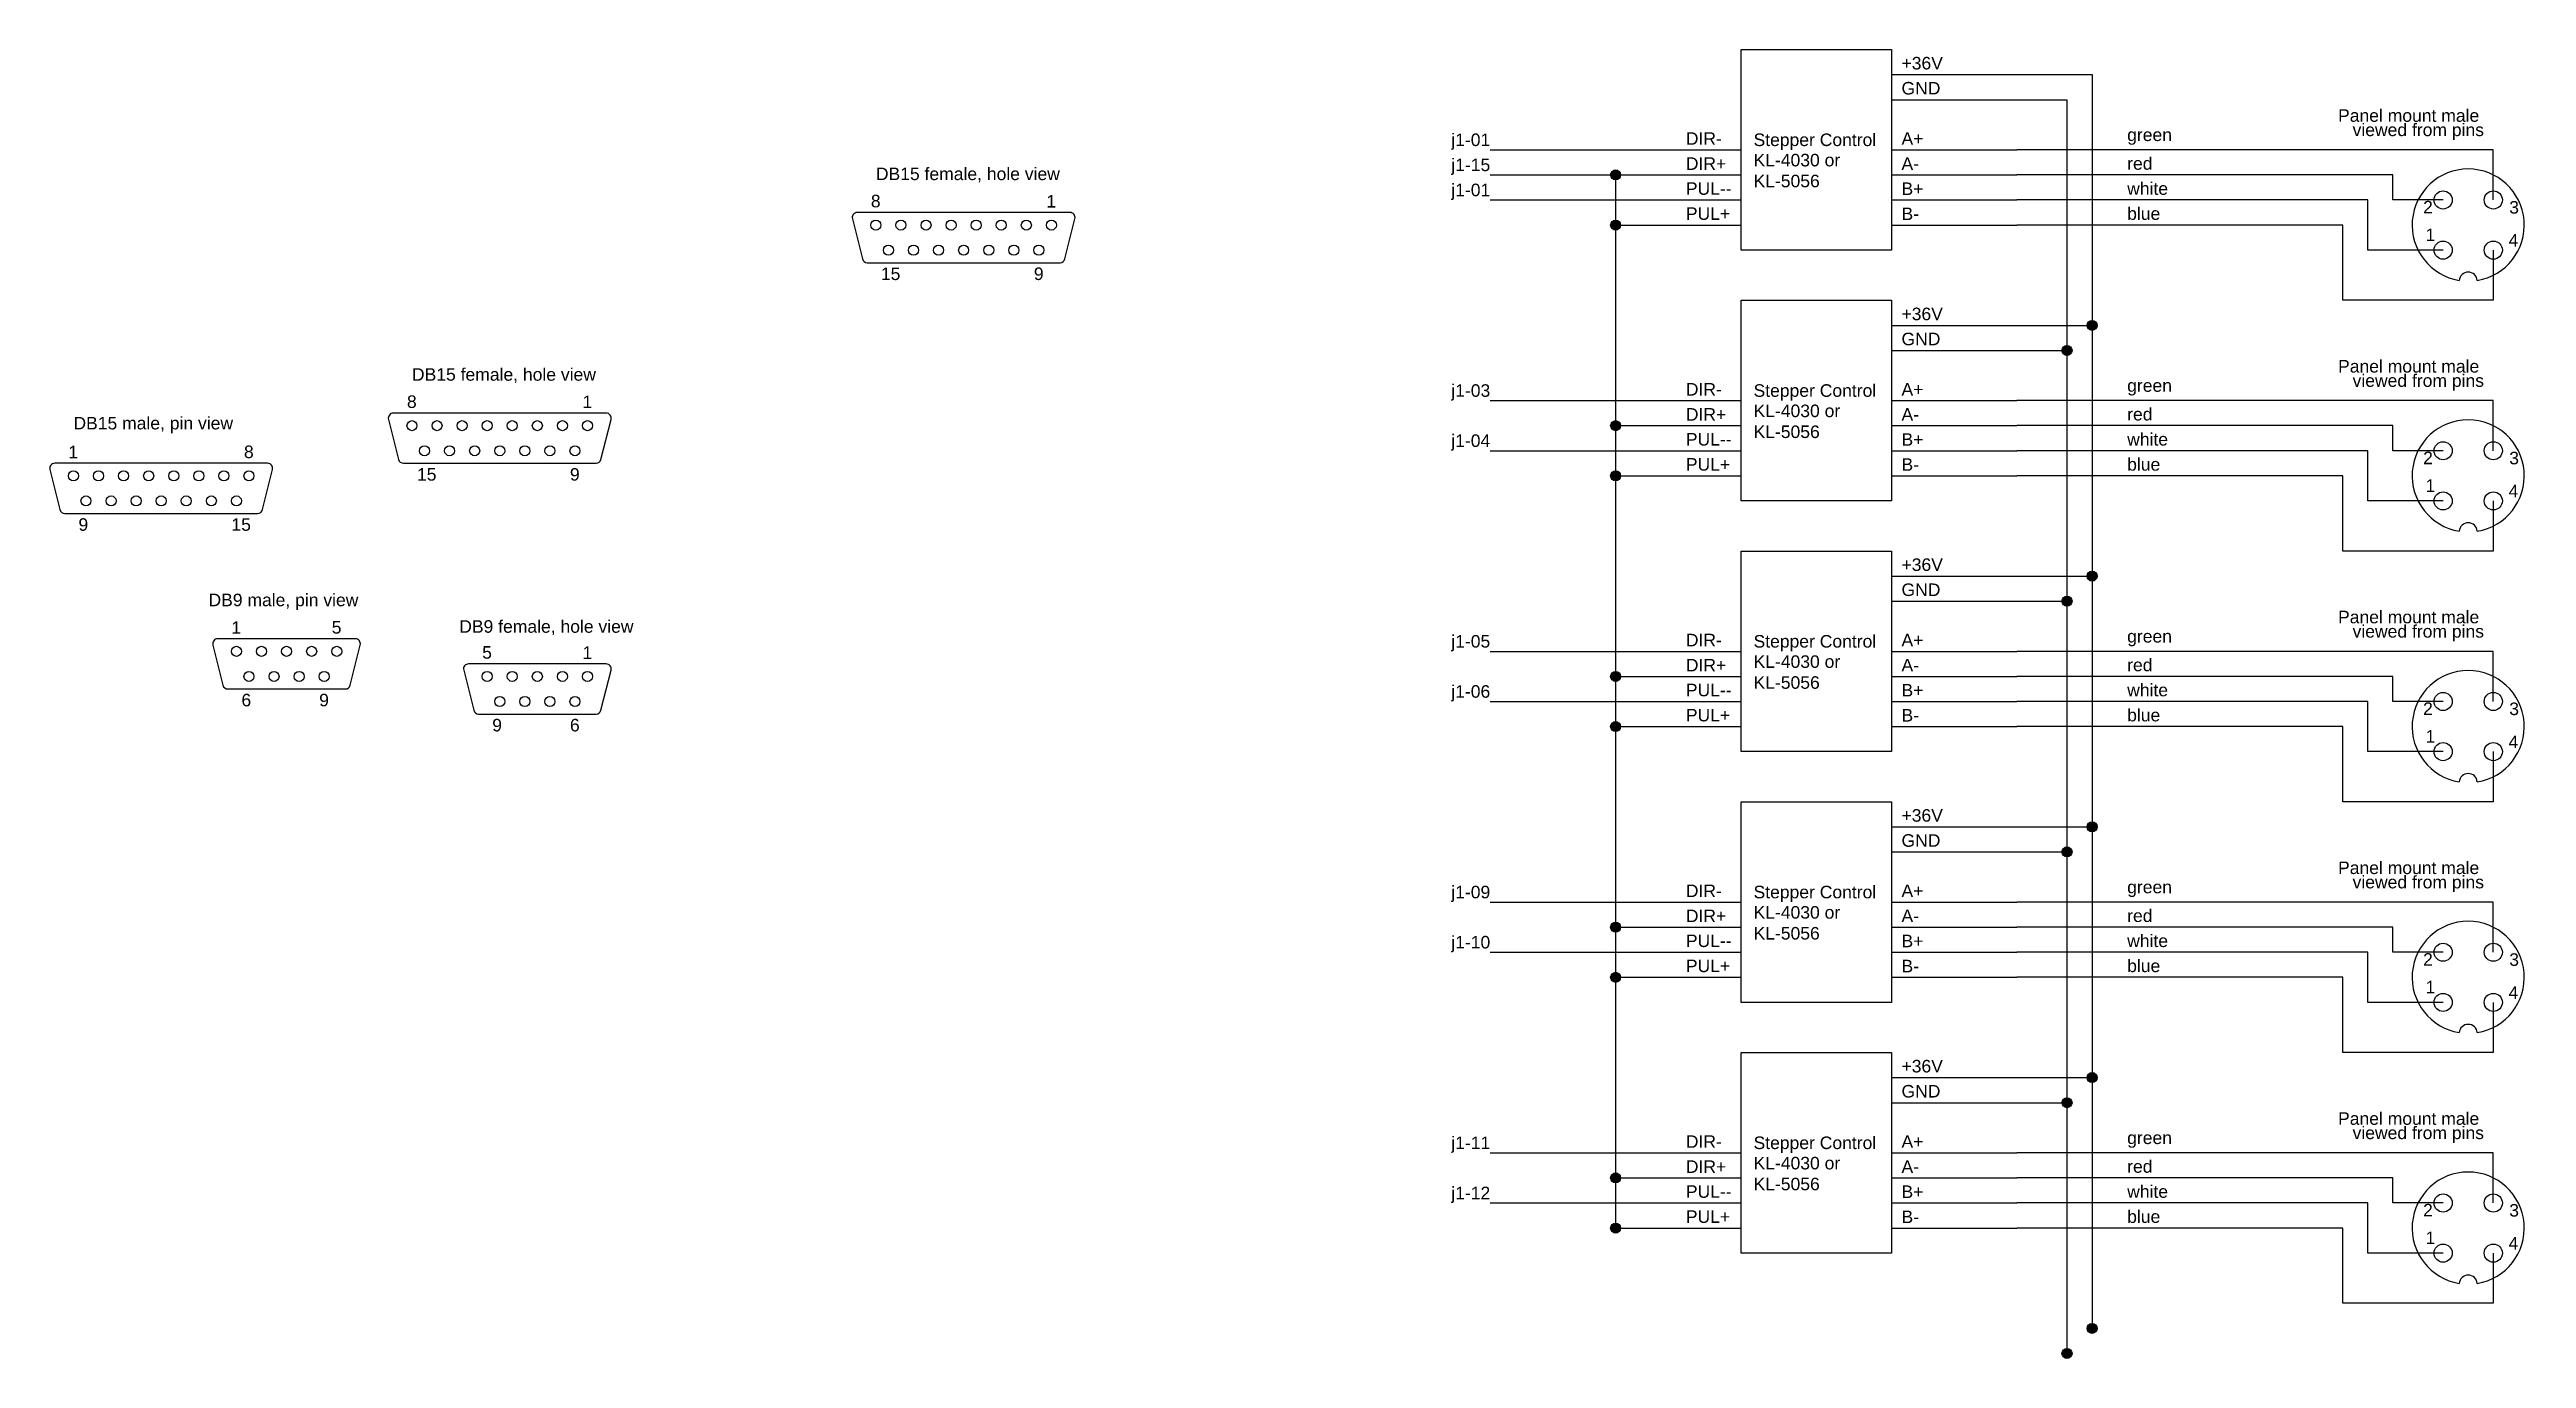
# Model space of a CAD drawing. Header units: inches. Extents: x 0.07 to 9.94, y 1.39 to 6.61.
import ezdxf

# ---------------------------------------------------------------- set-up
doc = ezdxf.new("R2010")
doc.units = ezdxf.units.IN
doc.header["$MEASUREMENT"] = 0
doc.layers.get('0').update_dxf_attribs({"lineweight": 25, "true_color": 0xffffff})
doc.styles.add('textstyle11', font='')
doc.styles.add('textstyle12', font='')
doc.styles.add('textstyle13', font='')
doc.styles.add('textstyle14', font='')
doc.styles.add('textstyle15', font='')
doc.styles.add('textstyle16', font='')
doc.styles.add('textstyle17', font='')
doc.styles.add('textstyle18', font='')
doc.styles.add('textstyle19', font='')
doc.styles.add('textstyle20', font='')
doc.styles.add('textstyle21', font='')
doc.styles.add('textstyle22', font='')
doc.styles.add('textstyle23', font='')
doc.styles.add('textstyle24', font='')
doc.styles.add('textstyle25', font='')
doc.styles.add('textstyle26', font='')
doc.styles.add('textstyle27', font='')
doc.styles.add('textstyle28', font='')
doc.styles.add('textstyle29', font='')
doc.styles.add('textstyle30', font='')
doc.styles.add('textstyle31', font='')
doc.styles.add('textstyle32', font='')
doc.styles.add('textstyle33', font='')
doc.styles.add('textstyle34', font='')
doc.styles.add('textstyle35', font='')
doc.styles.add('textstyle36', font='')
doc.styles.add('textstyle37', font='')
doc.styles.add('textstyle38', font='')
doc.styles.add('textstyle39', font='')
doc.styles.add('textstyle40', font='')
doc.styles.add('textstyle41', font='')
doc.styles.add('textstyle42', font='')
doc.styles.add('textstyle43', font='')
doc.styles.add('textstyle44', font='')
doc.styles.add('textstyle45', font='')
doc.styles.add('textstyle46', font='')
doc.styles.add('textstyle47', font='')
doc.styles.add('textstyle48', font='')
doc.styles.add('textstyle49', font='')
doc.styles.add('textstyle50', font='')
doc.styles.add('textstyle51', font='')
doc.styles.add('textstyle52', font='')
doc.styles.add('textstyle53', font='')
doc.styles.add('textstyle54', font='')
doc.styles.add('textstyle55', font='')
doc.styles.add('textstyle56', font='')
doc.styles.add('textstyle57', font='')
doc.styles.add('textstyle58', font='')
doc.styles.add('textstyle59', font='')
doc.styles.add('textstyle60', font='')
doc.styles.add('textstyle61', font='')
doc.styles.add('textstyle62', font='')
doc.styles.add('textstyle63', font='')
doc.styles.add('textstyle64', font='')
doc.styles.add('textstyle65', font='')
doc.styles.add('textstyle66', font='')
doc.styles.add('textstyle67', font='')
doc.styles.add('textstyle68', font='')
doc.styles.add('textstyle69', font='')
doc.styles.add('textstyle70', font='')
doc.styles.add('textstyle71', font='')
doc.styles.add('textstyle72', font='')
doc.styles.add('textstyle73', font='')
doc.styles.add('textstyle74', font='')
doc.styles.add('textstyle75', font='')
doc.styles.add('textstyle76', font='')
doc.styles.add('textstyle77', font='')
doc.styles.add('textstyle78', font='')
doc.styles.add('textstyle79', font='')
doc.styles.get('textstyle11').set_extended_font_data('Arial')
doc.styles.get('textstyle12').set_extended_font_data('Arial')
doc.styles.get('textstyle13').set_extended_font_data('Arial')
doc.styles.get('textstyle14').set_extended_font_data('Arial')
doc.styles.get('textstyle15').set_extended_font_data('Arial')
doc.styles.get('textstyle16').set_extended_font_data('Arial')
doc.styles.get('textstyle17').set_extended_font_data('Arial')
doc.styles.get('textstyle18').set_extended_font_data('Arial')
doc.styles.get('textstyle19').set_extended_font_data('Arial')
doc.styles.get('textstyle20').set_extended_font_data('Arial')
doc.styles.get('textstyle21').set_extended_font_data('Arial')
doc.styles.get('textstyle22').set_extended_font_data('Arial')
doc.styles.get('textstyle23').set_extended_font_data('Arial')
doc.styles.get('textstyle24').set_extended_font_data('Arial')
doc.styles.get('textstyle25').set_extended_font_data('Arial')
doc.styles.get('textstyle26').set_extended_font_data('Arial')
doc.styles.get('textstyle27').set_extended_font_data('Arial')
doc.styles.get('textstyle28').set_extended_font_data('Arial')
doc.styles.get('textstyle29').set_extended_font_data('Arial')
doc.styles.get('textstyle30').set_extended_font_data('Arial')
doc.styles.get('textstyle31').set_extended_font_data('Arial')
doc.styles.get('textstyle32').set_extended_font_data('Arial')
doc.styles.get('textstyle33').set_extended_font_data('Arial')
doc.styles.get('textstyle34').set_extended_font_data('Arial')
doc.styles.get('textstyle35').set_extended_font_data('Arial')
doc.styles.get('textstyle36').set_extended_font_data('Arial')
doc.styles.get('textstyle37').set_extended_font_data('Arial')
doc.styles.get('textstyle38').set_extended_font_data('Arial')
doc.styles.get('textstyle39').set_extended_font_data('Arial')
doc.styles.get('textstyle40').set_extended_font_data('Arial')
doc.styles.get('textstyle41').set_extended_font_data('Arial')
doc.styles.get('textstyle42').set_extended_font_data('Arial')
doc.styles.get('textstyle43').set_extended_font_data('Arial')
doc.styles.get('textstyle44').set_extended_font_data('Arial')
doc.styles.get('textstyle45').set_extended_font_data('Arial')
doc.styles.get('textstyle46').set_extended_font_data('Arial')
doc.styles.get('textstyle47').set_extended_font_data('Arial')
doc.styles.get('textstyle48').set_extended_font_data('Arial')
doc.styles.get('textstyle49').set_extended_font_data('Arial')
doc.styles.get('textstyle50').set_extended_font_data('Arial')
doc.styles.get('textstyle51').set_extended_font_data('Arial')
doc.styles.get('textstyle52').set_extended_font_data('Arial')
doc.styles.get('textstyle53').set_extended_font_data('Arial')
doc.styles.get('textstyle54').set_extended_font_data('Arial')
doc.styles.get('textstyle55').set_extended_font_data('Arial')
doc.styles.get('textstyle56').set_extended_font_data('Arial')
doc.styles.get('textstyle57').set_extended_font_data('Arial')
doc.styles.get('textstyle58').set_extended_font_data('Arial')
doc.styles.get('textstyle59').set_extended_font_data('Arial')
doc.styles.get('textstyle60').set_extended_font_data('Arial')
doc.styles.get('textstyle61').set_extended_font_data('Arial')
doc.styles.get('textstyle62').set_extended_font_data('Arial')
doc.styles.get('textstyle63').set_extended_font_data('Arial')
doc.styles.get('textstyle64').set_extended_font_data('Arial')
doc.styles.get('textstyle65').set_extended_font_data('Arial')
doc.styles.get('textstyle66').set_extended_font_data('Arial')
doc.styles.get('textstyle67').set_extended_font_data('Arial')
doc.styles.get('textstyle68').set_extended_font_data('Arial')
doc.styles.get('textstyle69').set_extended_font_data('Arial')
doc.styles.get('textstyle70').set_extended_font_data('Arial')
doc.styles.get('textstyle71').set_extended_font_data('Arial')
doc.styles.get('textstyle72').set_extended_font_data('Arial')
doc.styles.get('textstyle73').set_extended_font_data('Arial')
doc.styles.get('textstyle74').set_extended_font_data('Arial')
doc.styles.get('textstyle75').set_extended_font_data('Arial')
doc.styles.get('textstyle76').set_extended_font_data('Arial')
doc.styles.get('textstyle77').set_extended_font_data('Arial')
doc.styles.get('textstyle78').set_extended_font_data('Arial')
doc.styles.get('textstyle79').set_extended_font_data('Arial')

# ---------------------------------------------------------------- blocks, each defined once
blk = doc.blocks.new('stepper control')
for p, q in [((0.5, 0.9), (1.1, 0.9)), ((0.5, 0.1), (0.5, 0.9)), ((1.1, 0.9), (1.1, 0.1)), ((1.1, 0.8), (1.6, 0.8)), ((1.1, 0.7), (1.6, 0.7)), ((0, 0.5), (0.5, 0.5)), ((1.1, 0.5), (1.6, 0.5)), ((0, 0.4), (0.5, 0.4)), ((1.1, 0.4), (1.6, 0.4)), ((0, 0.3), (0.5, 0.3)), ((1.1, 0.3), (1.6, 0.3)), ((0, 0.2), (0.5, 0.2)), ((1.1, 0.2), (1.6, 0.2)), ((1.1, 0.1), (0.5, 0.1))]:
    blk.add_line(p, q)
at = {"char_height": 0.05, "attachment_point": 7}
for s, insert, style in [('+36V', (1.14, 0.82), 'textstyle38'), ('GND', (1.14, 0.72), 'textstyle37'), ('DIR-', (0.28, 0.52), 'textstyle42'), ('Stepper Control', (0.55, 0.5), 'textstyle36'), ('A+', (1.14, 0.52), 'textstyle32'), ('DIR+', (0.28, 0.42), 'textstyle41'), ('KL-4030 or\\PKL-5056', (0.55, 0.35), 'textstyle43'), ('A-', (1.14, 0.42), 'textstyle33'), ('PUL--', (0.28, 0.32), 'textstyle40'), ('B+', (1.14, 0.32), 'textstyle34'), ('PUL+', (0.28, 0.22), 'textstyle39'), ('B-', (1.14, 0.22), 'textstyle35')]:
    blk.add_mtext(s, dxfattribs=dict(at, insert=insert, style=style))
blk = doc.blocks.new('panel mount 4 pin connector')
for p, q in [((0.7, 0.7), (0, 0.7)), ((0.7, 0.5), (0.7, 0.7)), ((0.3, 0.6), (0, 0.6)), ((0.3, 0.5), (0.3, 0.6)), ((0.2, 0.5), (0, 0.5)), ((0.2, 0.3), (0.2, 0.5)), ((0.5, 0.5), (0.3, 0.5)), ((0.1, 0.4), (0, 0.4)), ((0.1, 0.1), (0.1, 0.4)), ((0.3, 0.3), (0.2, 0.3)), ((0.5, 0.3), (0.3, 0.3)), ((0.7, 0.3), (0.7, 0.1)), ((0.3, 0.1), (0.1, 0.1)), ((0.7, 0.1), (0.3, 0.1))]:
    blk.add_line(p, q)
for centre in [(0.5, 0.5), (0.7, 0.5), (0.5, 0.3), (0.7, 0.3)]:
    blk.add_circle(centre, 0.0361)
for centre, radius, start, end in [((0.6, 0.4), 0.2236, 279.2487, 260.7513), ((0.6, 0.1764), 0.0361, 4.62435, 175.37565)]:
    blk.add_arc(centre, radius, start, end)
at = {"char_height": 0.05, "attachment_point": 7}
for s, insert, style in [('Panel mount male', (0.081, 0.8111), 'textstyle14'), ('viewed from pins', (0.1389, 0.7397), 'textstyle15'), ('2', (0.4201, 0.4464), 'textstyle12'), ('3', (0.7636, 0.4451), 'textstyle13'), ('1', (0.4297, 0.336), 'textstyle11'), ('4', (0.7609, 0.3142), 'textstyle16')]:
    blk.add_mtext(s, dxfattribs=dict(at, insert=insert, style=style))
blk = doc.blocks.new('db15 female')
for p, q in [((0.1062, 0.3251), (0.1462, 0.1651)), ((0.9744, 0.35), (0.1256, 0.35)), ((0.9538, 0.1651), (0.9938, 0.3251)), ((0.1656, 0.15), (0.9344, 0.15))]:
    blk.add_line(p, q)
for centre in [(0.2, 0.3), (0.3, 0.3), (0.4, 0.3), (0.5, 0.3), (0.6, 0.3), (0.7, 0.3), (0.8, 0.3), (0.9, 0.3), (0.25, 0.2), (0.35, 0.2), (0.45, 0.2), (0.55, 0.2), (0.65, 0.2), (0.75, 0.2), (0.85, 0.2)]:
    blk.add_circle(centre, 0.02)
for centre, start, end in [((0.1256, 0.33), 90, 194.03624), ((0.9744, 0.33), 345.96376, 90), ((0.1656, 0.17), 194.03624, 270), ((0.9344, 0.17), 270, 345.96376)]:
    blk.add_arc(centre, 0.02, start, end)
at = {"char_height": 0.05, "attachment_point": 7}
for s, insert, style in [('DB15 female, hole view', (0.2, 0.47), 'textstyle17'), ('8', (0.18, 0.37), 'textstyle19'), ('1', (0.88, 0.37), 'textstyle18'), ('15', (0.22, 0.08), 'textstyle20'), ('9', (0.83, 0.08), 'textstyle21')]:
    blk.add_mtext(s, dxfattribs=dict(at, insert=insert, style=style))
blk = doc.blocks.new('db9 female')
for p, q in [((0.1062, 0.3251), (0.1462, 0.1651)), ((0.6744, 0.35), (0.1256, 0.35)), ((0.6538, 0.1651), (0.6938, 0.3251)), ((0.1656, 0.15), (0.6344, 0.15))]:
    blk.add_line(p, q)
for centre in [(0.2, 0.3), (0.3, 0.3), (0.4, 0.3), (0.5, 0.3), (0.6, 0.3), (0.25, 0.2), (0.35, 0.2), (0.45, 0.2), (0.55, 0.2)]:
    blk.add_circle(centre, 0.02)
for centre, start, end in [((0.1256, 0.33), 90, 194.03624), ((0.6744, 0.33), 345.96376, 90), ((0.1656, 0.17), 194.03624, 270), ((0.6344, 0.17), 270, 345.96376)]:
    blk.add_arc(centre, 0.02, start, end)
at = {"char_height": 0.05, "attachment_point": 7}
for s, insert, style in [('DB9 female, hole view', (0.0886, 0.4649), 'textstyle22'), ('5', (0.18, 0.37), 'textstyle24'), ('1', (0.58, 0.37), 'textstyle23'), ('9', (0.22, 0.08), 'textstyle25'), ('6', (0.53, 0.08), 'textstyle26')]:
    blk.add_mtext(s, dxfattribs=dict(at, insert=insert, style=style))
blk = doc.blocks.new('db9 male')
for p, q in [((0.0662, 0.2651), (0.1062, 0.1051)), ((0.6344, 0.29), (0.0856, 0.29)), ((0.6138, 0.1051), (0.6538, 0.2651)), ((0.1256, 0.09), (0.5944, 0.09))]:
    blk.add_line(p, q)
for centre in [(0.16, 0.24), (0.26, 0.24), (0.36, 0.24), (0.46, 0.24), (0.56, 0.24), (0.21, 0.14), (0.31, 0.14), (0.41, 0.14), (0.51, 0.14)]:
    blk.add_circle(centre, 0.02)
for centre, start, end in [((0.0856, 0.27), 90, 194.03624), ((0.6344, 0.27), 345.96376, 90), ((0.1256, 0.11), 194.03624, 270), ((0.5944, 0.11), 270, 345.96376)]:
    blk.add_arc(centre, 0.02, start, end)
at = {"char_height": 0.05, "attachment_point": 7}
for s, insert, style in [('DB9 male, pin view', (0.0486, 0.4049), 'textstyle44'), ('1', (0.14, 0.31), 'textstyle46'), ('5', (0.54, 0.31), 'textstyle45'), ('6', (0.18, 0.02), 'textstyle47'), ('9', (0.49, 0.02), 'textstyle48')]:
    blk.add_mtext(s, dxfattribs=dict(at, insert=insert, style=style))
blk = doc.blocks.new('db15 male')
for p, q in [((0.0562, 0.2651), (0.0962, 0.1051)), ((0.9244, 0.29), (0.0756, 0.29)), ((0.9038, 0.1051), (0.9438, 0.2651)), ((0.1156, 0.09), (0.8844, 0.09))]:
    blk.add_line(p, q)
for centre in [(0.15, 0.24), (0.25, 0.24), (0.35, 0.24), (0.45, 0.24), (0.55, 0.24), (0.65, 0.24), (0.75, 0.24), (0.85, 0.24), (0.2, 0.14), (0.3, 0.14), (0.4, 0.14), (0.5, 0.14), (0.6, 0.14), (0.7, 0.14), (0.8, 0.14)]:
    blk.add_circle(centre, 0.02)
for centre, start, end in [((0.0756, 0.27), 90, 194.03624), ((0.9244, 0.27), 345.96376, 90), ((0.1156, 0.11), 194.03624, 270), ((0.8844, 0.11), 270, 345.96376)]:
    blk.add_arc(centre, 0.02, start, end)
at = {"char_height": 0.05, "attachment_point": 7}
for s, insert, style in [('DB15 male, pin view', (0.15, 0.41), 'textstyle27'), ('1', (0.13, 0.31), 'textstyle29'), ('8', (0.83, 0.31), 'textstyle28'), ('9', (0.17, 0.02), 'textstyle30'), ('15', (0.78, 0.02), 'textstyle31')]:
    blk.add_mtext(s, dxfattribs=dict(at, insert=insert, style=style))

msp = doc.modelspace()

# ---------------------------------------------------------------- hatches: boundary and pattern name
h = msp.add_hatch(color=256)
edge = h.paths.add_edge_path(flags=0)
edge.add_arc((6.3104, 6.11), 0.02, 0, 360)
h = msp.add_hatch(color=256)
edge = h.paths.add_edge_path(flags=0)
edge.add_arc((6.3104, 5.91), 0.02, 0, 360)
h = msp.add_hatch(color=256)
edge = h.paths.add_edge_path(flags=0)
edge.add_arc((8.2104, 5.51), 0.02, 0, 360)
h = msp.add_hatch(color=256)
edge = h.paths.add_edge_path(flags=0)
edge.add_arc((8.1104, 5.41), 0.02, 0, 360)
h = msp.add_hatch(color=256)
edge = h.paths.add_edge_path(flags=0)
edge.add_arc((6.3104, 5.11), 0.02, 0, 360)
h = msp.add_hatch(color=256)
edge = h.paths.add_edge_path(flags=0)
edge.add_arc((6.3104, 4.91), 0.02, 0, 360)
h = msp.add_hatch(color=256)
edge = h.paths.add_edge_path(flags=0)
edge.add_arc((8.2104, 4.51), 0.02, 0, 360)
h = msp.add_hatch(color=256)
edge = h.paths.add_edge_path(flags=0)
edge.add_arc((8.1104, 4.41), 0.02, 0, 360)
h = msp.add_hatch(color=256)
edge = h.paths.add_edge_path(flags=0)
edge.add_arc((6.3104, 4.11), 0.02, 0, 360)
h = msp.add_hatch(color=256)
edge = h.paths.add_edge_path(flags=0)
edge.add_arc((6.3104, 3.91), 0.02, 0, 360)
h = msp.add_hatch(color=256)
edge = h.paths.add_edge_path(flags=0)
edge.add_arc((8.2104, 3.51), 0.02, 0, 360)
h = msp.add_hatch(color=256)
edge = h.paths.add_edge_path(flags=0)
edge.add_arc((8.1104, 3.41), 0.02, 0, 360)
h = msp.add_hatch(color=256)
edge = h.paths.add_edge_path(flags=0)
edge.add_arc((6.3104, 3.11), 0.02, 0, 360)
h = msp.add_hatch(color=256)
edge = h.paths.add_edge_path(flags=0)
edge.add_arc((6.3104, 2.91), 0.02, 0, 360)
h = msp.add_hatch(color=256)
edge = h.paths.add_edge_path(flags=0)
edge.add_arc((8.2104, 2.51), 0.02, 0, 360)
h = msp.add_hatch(color=256)
edge = h.paths.add_edge_path(flags=0)
edge.add_arc((8.1104, 2.41), 0.02, 0, 360)
h = msp.add_hatch(color=256)
edge = h.paths.add_edge_path(flags=0)
edge.add_arc((6.3104, 2.11), 0.02, 0, 360)
h = msp.add_hatch(color=256)
edge = h.paths.add_edge_path(flags=0)
edge.add_arc((6.3104, 1.91), 0.02, 0, 360)
h = msp.add_hatch(color=256)
edge = h.paths.add_edge_path(flags=0)
edge.add_arc((8.2104, 1.51), 0.02, 0, 360)
h = msp.add_hatch(color=256)
edge = h.paths.add_edge_path(flags=0)
edge.add_arc((8.1104, 1.41), 0.02, 0, 360)

# ---------------------------------------------------------------- linework, layer by layer
for p, q in [((7.9104, 6.51), (8.2104, 6.51)), ((8.2104, 6.51), (8.2104, 5.51)), ((7.9104, 6.41), (8.1104, 6.41)), ((8.1104, 6.41), (8.1104, 5.41)), ((5.8104, 6.21), (6.3104, 6.21)), ((9.1104, 6.21), (7.9104, 6.21)), ((5.8104, 6.11), (6.3104, 6.11)), ((6.3104, 6.11), (6.3104, 5.11)), ((9.1104, 6.11), (7.9104, 6.11)), ((5.8104, 6.01), (6.3104, 6.01)), ((9.1104, 6.01), (7.9104, 6.01)), ((9.1104, 5.91), (7.9104, 5.91)), ((7.9104, 5.51), (8.2104, 5.51)), ((8.2104, 5.51), (8.2104, 4.51)), ((7.9104, 5.41), (8.1104, 5.41)), ((8.1104, 5.41), (8.1104, 4.41)), ((5.8104, 5.21), (6.3104, 5.21)), ((9.1104, 5.21), (7.9104, 5.21)), ((6.3104, 5.11), (6.3104, 4.11)), ((9.1104, 5.11), (7.9104, 5.11)), ((5.8104, 5.01), (6.3104, 5.01)), ((9.1104, 5.01), (7.9104, 5.01)), ((9.1104, 4.91), (7.9104, 4.91)), ((7.9104, 4.51), (8.2104, 4.51)), ((8.2104, 4.51), (8.2104, 3.51)), ((7.9104, 4.41), (8.1104, 4.41)), ((8.1104, 4.41), (8.1104, 3.41)), ((5.8104, 4.21), (6.3104, 4.21)), ((9.1104, 4.21), (7.9104, 4.21)), ((6.3104, 4.11), (6.3104, 3.11)), ((9.1104, 4.11), (7.9104, 4.11)), ((5.8104, 4.01), (6.3104, 4.01)), ((9.1104, 4.01), (7.9104, 4.01)), ((9.1104, 3.91), (7.9104, 3.91)), ((7.9104, 3.51), (8.2104, 3.51)), ((8.2104, 3.51), (8.2104, 2.51)), ((7.9104, 3.41), (8.1104, 3.41)), ((8.1104, 3.41), (8.1104, 2.41)), ((5.8104, 3.21), (6.3104, 3.21)), ((9.1104, 3.21), (7.9104, 3.21)), ((6.3104, 3.11), (6.3104, 2.11)), ((9.1104, 3.11), (7.9104, 3.11)), ((5.8104, 3.01), (6.3104, 3.01)), ((9.1104, 3.01), (7.9104, 3.01)), ((9.1104, 2.91), (7.9104, 2.91)), ((7.9104, 2.51), (8.2104, 2.51)), ((8.2104, 2.51), (8.2104, 1.51)), ((7.9104, 2.41), (8.1104, 2.41)), ((8.1104, 2.41), (8.1104, 1.41)), ((5.8104, 2.21), (6.3104, 2.21)), ((9.1104, 2.21), (7.9104, 2.21)), ((6.3104, 2.11), (6.3104, 1.91)), ((9.1104, 2.11), (7.9104, 2.11)), ((5.8104, 2.01), (6.3104, 2.01)), ((9.1104, 2.01), (7.9104, 2.01)), ((9.1104, 1.91), (7.9104, 1.91))]:
    msp.add_line(p, q)
for centre in [(6.3104, 6.11), (6.3104, 5.91), (8.2104, 5.51), (8.1104, 5.41), (6.3104, 5.11), (6.3104, 4.91), (8.2104, 4.51), (8.1104, 4.41), (6.3104, 4.11), (6.3104, 3.91), (8.2104, 3.51), (8.1104, 3.41), (6.3104, 3.11), (6.3104, 2.91), (8.2104, 2.51), (8.1104, 2.41), (6.3104, 2.11), (6.3104, 1.91), (8.2104, 1.51), (8.1104, 1.41)]:
    msp.add_circle(centre, 0.02)

# ---------------------------------------------------------------- block references
for name, p in [('stepper control', (6.3104, 5.71)), ('panel mount 4 pin connector', (9.1104, 5.51)), ('db15 female', (3.1604, 5.61)), ('stepper control', (6.3104, 4.71)), ('db15 female', (1.3104, 4.81)), ('panel mount 4 pin connector', (9.1104, 4.51)), ('db15 male', (0.0104, 4.67)), ('stepper control', (6.3104, 3.71)), ('db9 male', (0.6504, 3.97)), ('panel mount 4 pin connector', (9.1104, 3.51)), ('db9 female', (1.6104, 3.81)), ('stepper control', (6.3104, 2.71)), ('panel mount 4 pin connector', (9.1104, 2.51)), ('stepper control', (6.3104, 1.71)), ('panel mount 4 pin connector', (9.1104, 1.51))]:
    msp.add_blockref(name, p)

# ---------------------------------------------------------------- texts
at = {"char_height": 0.05}
for s, insert, attachment_point, style in [('j1-01', (5.8104, 6.21), 9, 'textstyle69'), ('green', (8.3504, 6.23), 7, 'textstyle65'), ('j1-15', (5.8104, 6.11), 9, 'textstyle74'), ('red', (8.3504, 6.13), 7, 'textstyle64'), ('j1-01', (5.8104, 6.01), 9, 'textstyle76'), ('white', (8.3504, 6.03), 7, 'textstyle67'), ('blue', (8.3504, 5.93), 7, 'textstyle66'), ('j1-03', (5.8104, 5.21), 9, 'textstyle73'), ('green', (8.3504, 5.23), 7, 'textstyle58'), ('red', (8.3504, 5.13), 7, 'textstyle68'), ('j1-04', (5.8104, 5.01), 9, 'textstyle75'), ('white', (8.3504, 5.03), 7, 'textstyle56'), ('blue', (8.3504, 4.93), 7, 'textstyle57'), ('j1-05', (5.8104, 4.21), 9, 'textstyle72'), ('green', (8.3504, 4.23), 7, 'textstyle62'), ('red', (8.3504, 4.13), 7, 'textstyle59'), ('j1-06', (5.8104, 4.01), 9, 'textstyle79'), ('white', (8.3504, 4.03), 7, 'textstyle60'), ('blue', (8.3504, 3.93), 7, 'textstyle61'), ('j1-09', (5.8104, 3.21), 9, 'textstyle70'), ('green', (8.3504, 3.23), 7, 'textstyle51'), ('red', (8.3504, 3.13), 7, 'textstyle63'), ('j1-10', (5.8104, 3.01), 9, 'textstyle77'), ('white', (8.3504, 3.03), 7, 'textstyle49'), ('blue', (8.3504, 2.93), 7, 'textstyle50'), ('j1-11', (5.8104, 2.21), 9, 'textstyle71'), ('green', (8.3504, 2.23), 7, 'textstyle55'), ('red', (8.3504, 2.13), 7, 'textstyle52'), ('j1-12', (5.8104, 2.01), 9, 'textstyle78'), ('white', (8.3504, 2.03), 7, 'textstyle53'), ('blue', (8.3504, 1.93), 7, 'textstyle54')]:
    msp.add_mtext(s, dxfattribs=dict(at, insert=insert, attachment_point=attachment_point, style=style))

doc.saveas('drawing.dxf')
